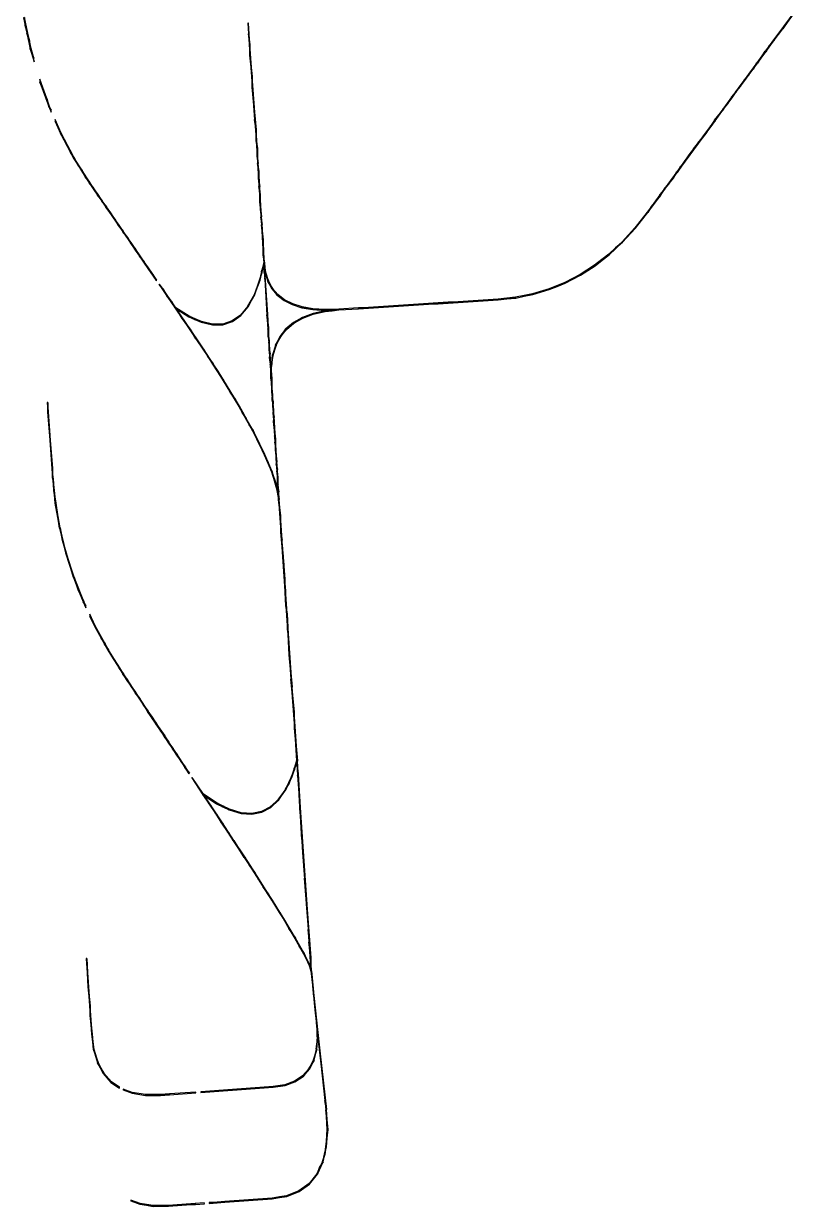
# Model space of a CAD drawing. Extents: x -9278 to 1674, y -8964 to 941.
# Drawn here: x -8897 to -6863, y -8747 to -5628 of the extents above; entities that cross this region are included whole.
import ezdxf

# ---------------------------------------------------------------- set-up
doc = ezdxf.new("R2010")
doc.units = 0

msp = doc.modelspace()

# ---------------------------------------------------------------- linework, layer by layer
at = {"layer": 'mg_to_dxf', "color": 40}
for points in [[(-8894.87, -5612.21), (-8896.83, -5612.62), (-8892.44, -5633.07)], [(-8892.44, -5633.07), (-8881.72, -5673.48), (-8894.87, -5612.21)], [(-6896.18, -5641.68), (-6896.18, -5641.68), (-6864.45, -5595.05), (-6908.91, -5655.65)], [(-6862.84, -5596.24), (-6862.84, -5596.24), (-6864.45, -5595.05), (-6896.18, -5641.68)], [(-8881.72, -5673.48), (-8892.44, -5633.07), (-8888.05, -5653.53)], [(-8300.3, -5682.97), (-8304.34, -5626.59), (-8306.33, -5626.72), (-8304.31, -5654.91)], [(-6896.18, -5641.68), (-6896.18, -5641.68), (-6908.91, -5655.65), (-6907.29, -5656.83)], [(-8881.72, -5673.48), (-8888.05, -5653.53), (-8879.27, -5694.44)], [(-8877.34, -5693.9), (-8881.72, -5673.48), (-8879.27, -5694.44)], [(-8300.28, -5711.3), (-8300.28, -5711.3), (-8300.3, -5682.97), (-8304.31, -5654.91)], [(-6940.64, -5702.28), (-6940.64, -5702.28), (-6918.41, -5671.98), (-6931.13, -5685.95)], [(-6931.13, -5685.95), (-6931.13, -5685.95), (-6918.41, -5671.98), (-6920.02, -5670.8)], [(-6920.02, -5670.8), (-6907.29, -5656.83), (-6908.91, -5655.65)], [(-6918.41, -5671.98), (-6907.29, -5656.83), (-6920.02, -5670.8)], [(-8879.27, -5694.44), (-8870.26, -5718.99), (-8877.34, -5693.9)], [(-8879.27, -5694.44), (-8869.58, -5728.8), (-8870.26, -5718.99)], [(-8294.25, -5767.54), (-8294.25, -5767.54), (-8300.3, -5682.97), (-8300.28, -5711.3)], [(-6962.86, -5732.58), (-6962.86, -5732.58), (-6942.25, -5701.1), (-6964.47, -5731.39)], [(-6940.64, -5702.28), (-6940.64, -5702.28), (-6942.25, -5701.1), (-6962.86, -5732.58)], [(-6940.64, -5702.28), (-6940.64, -5702.28), (-6931.13, -5685.95), (-6942.25, -5701.1)], [(-8296.25, -5767.68), (-8296.25, -5767.68), (-8294.25, -5767.54), (-8300.28, -5711.3)], [(-6973.98, -5747.73), (-6973.98, -5747.73), (-6964.47, -5731.39), (-6986.7, -5761.69)], [(-6964.47, -5731.39), (-6964.47, -5731.39), (-6973.98, -5747.73), (-6962.86, -5732.58)], [(-8294.23, -5795.87), (-8294.23, -5795.87), (-8294.25, -5767.54), (-8296.25, -5767.68)], [(-8284.17, -5908.5), (-8284.17, -5908.5), (-8294.25, -5767.54), (-8294.23, -5795.87)], [(-6986.7, -5761.69), (-6986.7, -5761.69), (-6997.81, -5776.84), (-6985.09, -5762.87)], [(-6985.09, -5762.87), (-6985.09, -5762.87), (-6997.81, -5776.84), (-6996.2, -5778.02)], [(-6973.98, -5747.73), (-6973.98, -5747.73), (-6986.7, -5761.69), (-6985.09, -5762.87)], [(-8853.81, -5782.17), (-8835.26, -5828.29), (-8854.33, -5774.75)], [(-8830.74, -5846.91), (-8835.26, -5828.29), (-8853.81, -5782.17)], [(-8288.18, -5880.44), (-8288.18, -5880.44), (-8284.17, -5908.5), (-8294.23, -5795.87)], [(-7020.04, -5807.14), (-7020.04, -5807.14), (-7007.32, -5793.17), (-7008.93, -5791.99)], [(-7020.04, -5807.14), (-7020.04, -5807.14), (-7018.43, -5808.32), (-7007.32, -5793.17)], [(-7008.93, -5791.99), (-6996.2, -5778.02), (-6997.81, -5776.84)], [(-7007.32, -5793.17), (-6996.2, -5778.02), (-7008.93, -5791.99)], [(-8828.9, -5846.13), (-8835.26, -5828.29), (-8830.74, -5846.91)], [(-7029.54, -5823.47), (-7029.54, -5823.47), (-7031.15, -5822.29), (-7042.27, -5837.43)], [(-7029.54, -5823.47), (-7029.54, -5823.47), (-7042.27, -5837.43), (-7040.66, -5838.62)], [(-7031.15, -5822.29), (-7031.15, -5822.29), (-7018.43, -5808.32), (-7020.04, -5807.14)], [(-7018.43, -5808.32), (-7018.43, -5808.32), (-7031.15, -5822.29), (-7029.54, -5823.47)], [(-8828.9, -5846.13), (-8830.74, -5846.91), (-8824.57, -5856)], [(-8824.16, -5861.93), (-8824.57, -5856), (-8830.74, -5846.91)], [(-7051.77, -5853.77), (-7051.77, -5853.77), (-7053.38, -5852.58), (-7075.61, -5882.88)], [(-7051.77, -5853.77), (-7051.77, -5853.77), (-7075.61, -5882.88), (-7074, -5884.06)], [(-7040.66, -5838.62), (-7040.66, -5838.62), (-7042.27, -5837.43), (-7053.38, -5852.58)], [(-7040.66, -5838.62), (-7040.66, -5838.62), (-7053.38, -5852.58), (-7051.77, -5853.77)], [(-8797.99, -5916.67), (-8813.83, -5880.51), (-8813.42, -5886.44)], [(-8797.99, -5916.67), (-8813.42, -5886.44), (-8799.77, -5917.57)], [(-8288.18, -5880.44), (-8288.18, -5880.44), (-8286.16, -5908.63), (-8284.17, -5908.5)], [(-7075.61, -5882.88), (-7075.61, -5882.88), (-7086.72, -5898.03), (-7074, -5884.06)], [(-7074, -5884.06), (-7074, -5884.06), (-7086.72, -5898.03), (-7085.11, -5899.21)], [(-8797.99, -5916.67), (-8799.77, -5917.57), (-8771.46, -5966.79)], [(-8771.46, -5966.79), (-8799.77, -5917.57), (-8773.2, -5967.78)], [(-8284.15, -5936.82), (-8284.17, -5908.5), (-8286.16, -5908.63)], [(-8282.15, -5936.69), (-8284.17, -5908.5), (-8284.15, -5936.82)], [(-7174.02, -6020.4), (-7174.02, -6020.4), (-7096.22, -5914.36), (-7142.29, -5973.77)], [(-7142.29, -5973.77), (-7142.29, -5973.77), (-7096.22, -5914.36), (-7131.18, -5958.62)], [(-7131.18, -5958.62), (-7131.18, -5958.62), (-7096.22, -5914.36), (-7120.06, -5943.47)], [(-7120.06, -5943.47), (-7120.06, -5943.47), (-7096.22, -5914.36), (-7097.83, -5913.18)], [(-7097.83, -5913.18), (-7085.11, -5899.21), (-7086.72, -5898.03)], [(-7096.22, -5914.36), (-7085.11, -5899.21), (-7097.83, -5913.18)], [(-8280.9, -5956.8), (-8280.9, -5956.8), (-8282.15, -5936.69), (-8284.15, -5936.82)], [(-8280.9, -5956.8), (-8280.9, -5956.8), (-8284.15, -5936.82), (-8281.64, -5977.1)], [(-8771.46, -5966.79), (-8773.2, -5967.78), (-8762.62, -5983.49)], [(-8773.2, -5967.78), (-8764.34, -5984.51), (-8762.62, -5983.49)], [(-8764.34, -5984.51), (-8754.36, -6000.31), (-8762.62, -5983.49)], [(-8742.7, -6015.04), (-8742.7, -6015.04), (-8762.62, -5983.49), (-8754.36, -6000.31)], [(-8281.64, -5977.1), (-8281.64, -5977.1), (-8278.39, -5997.03), (-8280.9, -5956.8)], [(-8278.39, -5997.03), (-8278.39, -5997.03), (-8281.64, -5977.1), (-8280.38, -5997.24)], [(-7174.02, -6020.4), (-7174.02, -6020.4), (-7142.29, -5973.77), (-7153.4, -5988.92)], [(-8742.7, -6015.04), (-8742.7, -6015.04), (-8754.36, -6000.31), (-8744.38, -6016.12)], [(-8742.7, -6015.04), (-8742.7, -6015.04), (-8744.38, -6016.12), (-8734.41, -6031.92)], [(-8742.7, -6015.04), (-8742.7, -6015.04), (-8734.41, -6031.92), (-8722.78, -6046.59)], [(-8278.39, -5997.03), (-8278.39, -5997.03), (-8280.38, -5997.24), (-8277.14, -6017.14)], [(-8277.14, -6017.14), (-8277.14, -6017.14), (-8280.38, -5997.24), (-8277.87, -6037.52)], [(-8277.87, -6037.52), (-8277.87, -6037.52), (-8274.63, -6057.36), (-8277.14, -6017.14)], [(-7164.52, -6004.07), (-7164.52, -6004.07), (-7175.63, -6019.22), (-7174.02, -6020.4)], [(-7164.52, -6004.07), (-7164.52, -6004.07), (-7174.02, -6020.4), (-7153.4, -5988.92)], [(-8722.78, -6046.59), (-8722.78, -6046.59), (-8734.41, -6031.92), (-8724.43, -6047.73)], [(-8724.43, -6047.73), (-8724.43, -6047.73), (-8711.71, -6062.71), (-8722.78, -6046.59)], [(-8713.36, -6063.84), (-8713.36, -6063.84), (-8711.71, -6062.71), (-8724.43, -6047.73)], [(-8274.63, -6057.36), (-8274.63, -6057.36), (-8277.87, -6037.52), (-8276.61, -6057.66)], [(-7175.63, -6019.22), (-7175.63, -6019.22), (-7208.97, -6064.66), (-7185.13, -6035.55)], [(-7185.13, -6035.55), (-7185.13, -6035.55), (-7208.97, -6064.66), (-7196.24, -6050.7)], [(-7185.13, -6035.55), (-7174.02, -6020.4), (-7175.63, -6019.22)], [(-8713.36, -6063.84), (-8713.36, -6063.84), (-8700.65, -6078.82), (-8711.71, -6062.71)], [(-8702.29, -6079.96), (-8702.29, -6079.96), (-8700.65, -6078.82), (-8713.36, -6063.84)], [(-8702.29, -6079.96), (-8702.29, -6079.96), (-8689.58, -6094.93), (-8700.65, -6078.82)], [(-8691.22, -6096.08), (-8691.22, -6096.08), (-8689.58, -6094.93), (-8702.29, -6079.96)], [(-8274.63, -6057.36), (-8274.63, -6057.36), (-8276.61, -6057.66), (-8273.38, -6077.48)], [(-8273.38, -6077.48), (-8273.38, -6077.48), (-8276.61, -6057.66), (-8275.36, -6077.8)], [(-8273.38, -6077.48), (-8273.38, -6077.48), (-8275.36, -6077.8), (-8274.1, -6097.94)], [(-8274.1, -6097.94), (-8274.1, -6097.94), (-8269.62, -6137.81), (-8273.38, -6077.48)], [(-7218.47, -6081), (-7218.47, -6081), (-7242.31, -6110.11), (-7251.81, -6126.44)], [(-7231.2, -6094.96), (-7231.2, -6094.96), (-7242.31, -6110.11), (-7218.47, -6081)], [(-7218.47, -6081), (-7218.47, -6081), (-7220.08, -6079.81), (-7231.2, -6094.96)], [(-7207.36, -6065.85), (-7207.36, -6065.85), (-7208.97, -6064.66), (-7220.08, -6079.81)], [(-7207.36, -6065.85), (-7207.36, -6065.85), (-7220.08, -6079.81), (-7218.47, -6081)], [(-7207.36, -6065.85), (-7207.36, -6065.85), (-7196.24, -6050.7), (-7208.97, -6064.66)], [(-8689.58, -6094.93), (-8689.58, -6094.93), (-8691.22, -6096.08), (-8678.51, -6111.05)], [(-8680.15, -6112.2), (-8680.15, -6112.2), (-8678.51, -6111.05), (-8691.22, -6096.08)], [(-8680.15, -6112.2), (-8680.15, -6112.2), (-8667.45, -6127.16), (-8678.51, -6111.05)], [(-8680.15, -6112.2), (-8680.15, -6112.2), (-8656.38, -6143.27), (-8667.45, -6127.16)], [(-8656.38, -6143.27), (-8656.38, -6143.27), (-8680.15, -6112.2), (-8646.94, -6160.55)], [(-8272.85, -6118.08), (-8272.85, -6118.08), (-8269.62, -6137.81), (-8274.1, -6097.94)], [(-7251.81, -6126.44), (-7251.81, -6126.44), (-7242.31, -6110.11), (-7253.42, -6125.26)], [(-8646.94, -6160.55), (-8646.94, -6160.55), (-8645.31, -6159.38), (-8656.38, -6143.27)], [(-8269.62, -6137.81), (-8269.62, -6137.81), (-8272.85, -6118.08), (-8271.59, -6138.22)], [(-8269.62, -6137.81), (-8269.62, -6137.81), (-8271.59, -6138.22), (-8268.37, -6157.93)], [(-8268.37, -6157.93), (-8268.37, -6157.93), (-8271.59, -6138.22), (-8270.34, -6158.36)], [(-7267.98, -6146.95), (-7251.81, -6126.44), (-7253.42, -6125.26), (-7269.54, -6145.69)], [(-8646.94, -6160.55), (-8646.94, -6160.55), (-8634.25, -6175.5), (-8645.31, -6159.38)], [(-8635.87, -6176.66), (-8635.87, -6176.66), (-8634.25, -6175.5), (-8646.94, -6160.55)], [(-8268.37, -6157.93), (-8268.37, -6157.93), (-8270.34, -6158.36), (-8265.86, -6198.15)], [(-8265.86, -6198.15), (-8265.86, -6198.15), (-8270.34, -6158.36), (-8265.31, -6238.92)], [(-7319.46, -6203.01), (-7284.16, -6167.46), (-7285.66, -6166.13)], [(-7319.46, -6203.01), (-7318.09, -6204.47), (-7284.16, -6167.46)], [(-7285.66, -6166.13), (-7267.98, -6146.95), (-7269.54, -6145.69)], [(-7284.16, -6167.46), (-7267.98, -6146.95), (-7285.66, -6166.13)], [(-8635.87, -6176.66), (-8635.87, -6176.66), (-8623.18, -6191.61), (-8634.25, -6175.5)], [(-8623.18, -6191.61), (-8623.18, -6191.61), (-8635.87, -6176.66), (-8613.73, -6208.9)], [(-8613.73, -6208.9), (-8613.73, -6208.9), (-8612.12, -6207.72), (-8623.18, -6191.61)], [(-8265.86, -6198.15), (-8265.86, -6198.15), (-8265.31, -6238.92), (-8264.61, -6218.26)], [(-7319.46, -6203.01), (-7337.15, -6219.46), (-7318.09, -6204.47)], [(-7318.09, -6204.47), (-7337.15, -6219.46), (-7335.84, -6220.98)], [(-8612.12, -6207.72), (-8612.12, -6207.72), (-8613.73, -6208.9), (-8601.05, -6223.84)], [(-8601.05, -6223.84), (-8601.05, -6223.84), (-8613.73, -6208.9), (-8602.67, -6225.01)], [(-8601.05, -6223.84), (-8601.05, -6223.84), (-8602.67, -6225.01), (-8589.98, -6239.95)], [(-8589.98, -6239.95), (-8589.98, -6239.95), (-8602.67, -6225.01), (-8591.6, -6241.13)], [(-8265.31, -6238.92), (-8265.31, -6238.92), (-8262.1, -6258.49), (-8264.61, -6218.26)], [(-7372.14, -6251.99), (-7353.59, -6237.48), (-7354.84, -6235.91), (-7373.32, -6250.36)], [(-7354.84, -6235.91), (-7353.59, -6237.48), (-7335.84, -6220.98), (-7337.15, -6219.46)], [(-8589.98, -6239.95), (-8589.98, -6239.95), (-8591.6, -6241.13), (-8578.92, -6256.06)], [(-8578.92, -6256.06), (-8578.92, -6256.06), (-8591.6, -6241.13), (-8580.53, -6257.25)], [(-8578.92, -6256.06), (-8578.92, -6256.06), (-8580.53, -6257.25), (-8567.85, -6272.17)], [(-8567.85, -6272.17), (-8567.85, -6272.17), (-8580.53, -6257.25), (-8569.46, -6273.37)], [(-8263.7, -6264.82), (-8264.06, -6259.06), (-8269.81, -6281.89)], [(-8263.7, -6264.82), (-8269.81, -6281.89), (-8268.75, -6284.79)], [(-8265.31, -6238.92), (-8265.31, -6238.92), (-8264.06, -6259.06), (-8262.1, -6258.49)], [(-8262.1, -6258.49), (-8264.06, -6259.06), (-8263.7, -6264.82)], [(-8263.7, -6264.82), (-8262.53, -6283.55), (-8262.1, -6258.49)], [(-8262.1, -6258.49), (-8262.53, -6283.55), (-8259.97, -6292.65)], [(-8260.46, -6284.75), (-8258.63, -6283.93), (-8262.1, -6258.49)], [(-7430.32, -6289.74), (-7410.02, -6279), (-7391.79, -6264.82)], [(-7410.02, -6279), (-7390.68, -6266.49), (-7391.79, -6264.82)], [(-7391.79, -6264.82), (-7372.14, -6251.99), (-7373.32, -6250.36)], [(-7390.68, -6266.49), (-7372.14, -6251.99), (-7391.79, -6264.82)], [(-8567.85, -6272.17), (-8567.85, -6272.17), (-8569.46, -6273.37), (-8556.78, -6288.29)], [(-8556.78, -6288.29), (-8556.78, -6288.29), (-8569.46, -6273.37), (-8547.32, -6305.6)], [(-8556.78, -6288.29), (-8556.78, -6288.29), (-8547.32, -6305.6), (-8545.72, -6304.4)], [(-8268.75, -6284.79), (-8269.81, -6281.89), (-8275.56, -6304.73)], [(-8273.79, -6304.75), (-8268.75, -6284.79), (-8275.56, -6304.73)], [(-8262.53, -6283.55), (-8261.36, -6302.28), (-8259.97, -6292.65)], [(-8255.52, -6395.92), (-8253.57, -6395.15), (-8259.97, -6292.65), (-8261.36, -6302.28)], [(-8251.59, -6306.44), (-8258.63, -6283.93), (-8260.56, -6284.79)], [(-8253.44, -6307.57), (-8251.59, -6306.44), (-8260.56, -6284.79)], [(-7470.42, -6310.67), (-7429.36, -6291.5), (-7450.37, -6300.2)], [(-7469.61, -6312.51), (-7429.36, -6291.5), (-7470.42, -6310.67)], [(-7430.32, -6289.74), (-7450.37, -6300.2), (-7429.36, -6291.5)], [(-7430.32, -6289.74), (-7429.36, -6291.5), (-7410.02, -6279)], [(-8527.62, -6330.74), (-8527.62, -6330.74), (-8538.35, -6315.12), (-8539.95, -6316.32)], [(-8527.62, -6330.74), (-8527.62, -6330.74), (-8539.95, -6316.32), (-8518.52, -6347.53)], [(-8289.66, -6342.8), (-8288.11, -6343.41), (-8275.56, -6304.73)], [(-8275.56, -6304.73), (-8288.11, -6343.41), (-8273.79, -6304.75)], [(-8240.97, -6326.03), (-8251.59, -6306.44), (-8253.44, -6307.57)], [(-8240.97, -6326.03), (-8253.44, -6307.57), (-8242.7, -6327.38)], [(-8240.97, -6326.03), (-8242.7, -6327.38), (-8228.35, -6344.23)], [(-8240.97, -6326.03), (-8228.35, -6344.23), (-8226.77, -6342.69)], [(-7554.85, -6342.52), (-7511.44, -6329.52), (-7512.09, -6327.62), (-7555.34, -6340.58)], [(-7490.52, -6321.01), (-7490.52, -6321.01), (-7470.42, -6310.67), (-7512.09, -6327.62)], [(-7490.52, -6321.01), (-7490.52, -6321.01), (-7512.09, -6327.62), (-7511.44, -6329.52)], [(-7490.52, -6321.01), (-7490.52, -6321.01), (-7469.61, -6312.51), (-7470.42, -6310.67)], [(-8527.62, -6330.74), (-8527.62, -6330.74), (-8518.52, -6347.53), (-8516.9, -6346.36)], [(-8516.9, -6346.36), (-8516.9, -6346.36), (-8518.52, -6347.53), (-8506.17, -6361.98)], [(-8518.52, -6347.53), (-8518.52, -6347.53), (-8497.09, -6378.73), (-8506.17, -6361.98)], [(-8289.66, -6342.8), (-8306.33, -6373.37), (-8288.11, -6343.41)], [(-8288.11, -6343.41), (-8306.33, -6373.37), (-8305.05, -6374.46)], [(-8210.39, -6358.12), (-8226.77, -6342.69), (-8228.35, -6344.23)], [(-8209, -6356.42), (-8226.77, -6342.69), (-8210.39, -6358.12)], [(-8188.81, -6369.05), (-8187.64, -6367.22), (-8209, -6356.42), (-8210.39, -6358.12)], [(-7751.4, -6363.18), (-7751.4, -6363.18), (-7751.53, -6361.19), (-7777.77, -6362.85)], [(-7751.53, -6361.19), (-7751.53, -6361.19), (-7725.16, -6361.52), (-7725.28, -6359.52)], [(-7751.4, -6363.18), (-7751.4, -6363.18), (-7725.16, -6361.52), (-7751.53, -6361.19)], [(-7725.28, -6359.52), (-7725.28, -6359.52), (-7725.16, -6361.52), (-7672.8, -6356.2)], [(-7672.8, -6356.2), (-7672.8, -6356.2), (-7725.16, -6361.52), (-7672.67, -6358.19)], [(-7672.8, -6356.2), (-7672.76, -6356.82), (-7646.55, -6354.53)], [(-7646.55, -6354.53), (-7672.76, -6356.82), (-7646.43, -6356.53)], [(-7646.43, -6356.53), (-7672.76, -6356.82), (-7672.67, -6358.19)], [(-7646.43, -6356.53), (-7623.14, -6354.03), (-7623.36, -6352.04), (-7646.55, -6354.53)], [(-7623.36, -6352.04), (-7623.14, -6354.03), (-7600.16, -6349.55)], [(-7623.14, -6354.03), (-7599.85, -6351.52), (-7600.16, -6349.55)], [(-7599.85, -6351.52), (-7577.35, -6347.02), (-7577.75, -6345.06), (-7600.16, -6349.55)], [(-7577.75, -6345.06), (-7577.35, -6347.02), (-7555.34, -6340.58)], [(-7577.35, -6347.02), (-7554.85, -6342.52), (-7555.34, -6340.58)], [(-8506.17, -6361.98), (-8506.17, -6361.98), (-8497.09, -6378.73), (-8495.44, -6377.6)], [(-8478.94, -6405.59), (-8478.94, -6405.59), (-8495.44, -6377.6), (-8497.09, -6378.73)], [(-8492.89, -6381.37), (-8461.79, -6400.94), (-8460.68, -6399.47), (-8495.44, -6377.6)], [(-8478.94, -6405.59), (-8478.94, -6405.59), (-8457.82, -6433.26), (-8495.44, -6377.6)], [(-8325.6, -6396.46), (-8305.05, -6374.46), (-8306.33, -6373.37)], [(-8305.05, -6374.46), (-8325.6, -6396.46), (-8324.61, -6397.89)], [(-8163.61, -6377.01), (-8162.71, -6375.09), (-8187.64, -6367.22), (-8188.81, -6369.05)], [(-8134.8, -6382.02), (-8162.71, -6375.09), (-8163.61, -6377.01)], [(-8134.2, -6380.04), (-8162.71, -6375.09), (-8134.8, -6382.02)], [(-8162.01, -6402.68), (-8160.88, -6404.43), (-8134.15, -6392.32)], [(-8160.88, -6404.43), (-8133.32, -6394.18), (-8134.15, -6392.32)], [(-8102.37, -6384.06), (-8134.2, -6380.04), (-8134.8, -6382.02)], [(-8102.12, -6382.06), (-8134.2, -6380.04), (-8102.37, -6384.06)], [(-8134.15, -6392.32), (-8133.32, -6394.18), (-8102.3, -6385.14)], [(-8133.32, -6394.18), (-8101.8, -6387.09), (-8102.3, -6385.14)], [(-8102.37, -6384.06), (-8089.73, -6383.74), (-8102.12, -6382.06)], [(-8089.73, -6383.74), (-8102.3, -6385.14), (-8101.8, -6387.09)], [(-8102.12, -6382.06), (-8089.73, -6383.74), (-8084.29, -6381.6)], [(-8084.07, -6385.12), (-8089.73, -6383.74), (-8101.8, -6387.09)], [(-8089.73, -6383.74), (-8066.33, -6383.14), (-8084.29, -6381.6)], [(-8066.33, -6383.14), (-8089.73, -6383.74), (-8084.07, -6385.12)], [(-8084.29, -6381.6), (-8066.33, -6383.14), (-8066.46, -6381.15)], [(-8066.46, -6381.15), (-8066.33, -6383.14), (-8013.84, -6379.81), (-8013.97, -6377.82)], [(-8013.97, -6377.82), (-8013.84, -6379.81), (-7987.72, -6376.16)], [(-8013.84, -6379.81), (-7987.6, -6378.15), (-7987.72, -6376.16)], [(-7987.72, -6376.16), (-7987.6, -6378.15), (-7961.48, -6374.49)], [(-7987.6, -6378.15), (-7961.35, -6376.49), (-7961.48, -6374.49)], [(-7961.48, -6374.49), (-7961.35, -6376.49), (-7935.11, -6374.82), (-7935.24, -6372.83)], [(-7908.87, -6373.16), (-7908.87, -6373.16), (-7856.5, -6367.84), (-7935.24, -6372.83)], [(-7908.87, -6373.16), (-7908.87, -6373.16), (-7935.24, -6372.83), (-7935.11, -6374.82)], [(-7830.13, -6368.17), (-7830.13, -6368.17), (-7856.5, -6367.84), (-7908.87, -6373.16)], [(-7830.13, -6368.17), (-7830.13, -6368.17), (-7804.02, -6364.51), (-7856.5, -6367.84)], [(-7830.13, -6368.17), (-7830.13, -6368.17), (-7803.89, -6366.51), (-7804.02, -6364.51)], [(-7804.02, -6364.51), (-7803.89, -6366.51), (-7777.77, -6362.85)], [(-7777.65, -6364.84), (-7777.65, -6364.84), (-7777.77, -6362.85), (-7803.89, -6366.51)], [(-7751.4, -6363.18), (-7751.4, -6363.18), (-7777.77, -6362.85), (-7777.65, -6364.84)], [(-8478.94, -6405.59), (-8478.94, -6405.59), (-8460.78, -6432.44), (-8457.82, -6433.26)], [(-8461.79, -6400.94), (-8445.45, -6408.25), (-8460.68, -6399.47)], [(-8460.68, -6399.47), (-8445.45, -6408.25), (-8444.58, -6406.66)], [(-8429.1, -6415.55), (-8444.58, -6406.66), (-8445.45, -6408.25)], [(-8428.49, -6413.85), (-8444.58, -6406.66), (-8429.1, -6415.55)], [(-8428.49, -6413.85), (-8429.1, -6415.55), (-8398.89, -6420.74)], [(-8398.89, -6420.74), (-8429.1, -6415.55), (-8399.05, -6422.55)], [(-8399.05, -6422.55), (-8371.88, -6420.14), (-8398.89, -6420.74)], [(-8399.05, -6422.55), (-8371.61, -6421.94), (-8371.88, -6420.14)], [(-8371.88, -6420.14), (-8346.8, -6413.72), (-8347.45, -6412.04)], [(-8371.61, -6421.94), (-8346.8, -6413.72), (-8371.88, -6420.14)], [(-8325.6, -6396.46), (-8347.45, -6412.04), (-8324.61, -6397.89)], [(-8324.61, -6397.89), (-8347.45, -6412.04), (-8346.8, -6413.72)], [(-8251.44, -6429.31), (-8253.57, -6395.15), (-8255.52, -6395.92)], [(-8253.19, -6433.38), (-8251.44, -6429.31), (-8255.52, -6395.92)], [(-8204.13, -6434.35), (-8185.86, -6416.24), (-8205.71, -6432.97)], [(-8184.48, -6417.81), (-8185.86, -6416.24), (-8204.13, -6434.35)], [(-8184.48, -6417.81), (-8162.01, -6402.68), (-8185.86, -6416.24)], [(-8184.48, -6417.81), (-8160.88, -6404.43), (-8162.01, -6402.68)], [(-8442.62, -6459.3), (-8457.82, -6433.26), (-8460.78, -6432.44)], [(-8440.28, -6459.2), (-8457.82, -6433.26), (-8442.62, -6459.3)], [(-8252.02, -6452.1), (-8252.02, -6452.1), (-8251.44, -6429.31), (-8253.19, -6433.38)], [(-8252.02, -6452.1), (-8252.02, -6452.1), (-8249.31, -6463.48), (-8251.44, -6429.31)], [(-8252.02, -6452.1), (-8252.02, -6452.1), (-8250.85, -6470.83), (-8249.31, -6463.48)], [(-8221.57, -6452.9), (-8233.43, -6476.01), (-8219.82, -6454.03)], [(-8219.82, -6454.03), (-8233.43, -6476.01), (-8231.55, -6476.87)], [(-8205.71, -6432.97), (-8221.57, -6452.9), (-8219.82, -6454.03)], [(-8205.71, -6432.97), (-8219.82, -6454.03), (-8204.13, -6434.35)], [(-8424.47, -6486.16), (-8422.75, -6485.14), (-8440.28, -6459.2), (-8442.62, -6459.3)], [(-8411.69, -6506.03), (-8411.69, -6506.03), (-8422.75, -6485.14), (-8424.47, -6486.16)], [(-8411.69, -6506.03), (-8411.69, -6506.03), (-8397.17, -6524.93), (-8422.75, -6485.14)], [(-8249.68, -6489.56), (-8249.31, -6463.48), (-8250.85, -6470.83)], [(-8247.18, -6497.64), (-8249.31, -6463.48), (-8249.68, -6489.56)], [(-8233.43, -6476.01), (-8241.29, -6502.31), (-8231.55, -6476.87)], [(-8231.55, -6476.87), (-8241.29, -6502.31), (-8239.33, -6502.84)], [(-8411.69, -6506.03), (-8411.69, -6506.03), (-8398.92, -6525.89), (-8397.17, -6524.93)], [(-8249.68, -6489.56), (-8248.51, -6508.29), (-8247.18, -6497.64)], [(-8247.18, -6497.64), (-8248.51, -6508.29), (-8245.05, -6531.81)], [(-8248.51, -6508.29), (-8247.34, -6527.02), (-8245.05, -6531.81)], [(-8245.05, -6531.81), (-8243.16, -6531.97), (-8241.29, -6502.31)], [(-8243.16, -6531.97), (-8239.33, -6502.84), (-8241.29, -6502.31)], [(-8384.38, -6544.83), (-8397.17, -6524.93), (-8398.92, -6525.89), (-8386.15, -6545.76)], [(-8373.38, -6565.62), (-8384.38, -6544.83), (-8386.15, -6545.76)], [(-8373.38, -6565.62), (-8371.59, -6564.72), (-8384.38, -6544.83)], [(-8245.01, -6564.47), (-8245.01, -6564.47), (-8245.05, -6531.81), (-8247.34, -6527.02)], [(-8243.02, -6564.24), (-8243.02, -6564.24), (-8245.05, -6531.81), (-8245.01, -6564.47)], [(-8245.05, -6531.81), (-8243.02, -6564.24), (-8243.16, -6531.97)], [(-8373.38, -6565.62), (-8351.6, -6601.56), (-8371.59, -6564.72)], [(-8349.79, -6600.71), (-8371.59, -6564.72), (-8351.6, -6601.56)], [(-8242.67, -6601.99), (-8242.67, -6601.99), (-8243.02, -6564.24), (-8245.01, -6564.47)], [(-8243.02, -6564.24), (-8243.02, -6564.24), (-8242.67, -6601.99), (-8240.54, -6604.06)], [(-8351.6, -6601.56), (-8351.6, -6601.56), (-8338.88, -6618.71), (-8349.79, -6600.71)], [(-8329.83, -6637.49), (-8329.83, -6637.49), (-8338.88, -6618.71), (-8351.6, -6601.56)], [(-8241.5, -6620.75), (-8240.54, -6604.06), (-8242.67, -6601.99)], [(-8240.54, -6604.06), (-8241.5, -6620.75), (-8239.29, -6623.97)], [(-8833.46, -6651.84), (-8833.46, -6651.84), (-8833.21, -6626.76), (-8835.21, -6626.9)], [(-8833.46, -6651.84), (-8833.46, -6651.84), (-8820.98, -6801.33), (-8833.21, -6626.76)], [(-8329.83, -6637.49), (-8329.83, -6637.49), (-8327.98, -6636.71), (-8338.88, -6618.71)], [(-8318.97, -6652.81), (-8327.98, -6636.71), (-8329.83, -6637.49), (-8320.82, -6653.56)], [(-8240.33, -6639.51), (-8240.33, -6639.51), (-8239.29, -6623.97), (-8241.5, -6620.75)], [(-8240.33, -6639.51), (-8240.33, -6639.51), (-8238.05, -6643.88), (-8239.29, -6623.97)], [(-8240.33, -6639.51), (-8240.33, -6639.51), (-8239.16, -6658.27), (-8238.05, -6643.88)], [(-8821.23, -6826.41), (-8821.23, -6826.41), (-8820.98, -6801.33), (-8833.46, -6651.84)], [(-8318.97, -6652.81), (-8318.97, -6652.81), (-8320.82, -6653.56), (-8309.95, -6668.91)], [(-8302.82, -6685.7), (-8302.82, -6685.7), (-8309.95, -6668.91), (-8320.82, -6653.56)], [(-8302.82, -6685.7), (-8302.82, -6685.7), (-8291.92, -6701.11), (-8309.95, -6668.91)], [(-8238.05, -6643.88), (-8239.16, -6658.27), (-8236.81, -6663.79)], [(-8239.16, -6658.27), (-8237.99, -6677.03), (-8236.81, -6663.79)], [(-8233.08, -6723.52), (-8233.08, -6723.52), (-8236.81, -6663.79), (-8237.99, -6677.03)], [(-8302.82, -6685.7), (-8302.82, -6685.7), (-8293.81, -6701.76), (-8291.92, -6701.11)], [(-8279.57, -6730.11), (-8291.92, -6701.11), (-8293.81, -6701.76)], [(-8277.67, -6729.51), (-8291.92, -6701.11), (-8279.57, -6730.11)], [(-8233.08, -6723.52), (-8233.08, -6723.52), (-8237.99, -6677.03), (-8235.65, -6714.55)], [(-8265.34, -6758.45), (-8277.67, -6729.51), (-8279.57, -6730.11)], [(-8265.34, -6758.45), (-8263.41, -6757.92), (-8277.67, -6729.51)], [(-8234.48, -6733.31), (-8234.48, -6733.31), (-8233.08, -6723.52), (-8235.65, -6714.55)], [(-8234.48, -6733.31), (-8234.48, -6733.31), (-8233.31, -6752.06), (-8233.08, -6723.52)], [(-8233.08, -6723.52), (-8233.08, -6723.52), (-8233.31, -6752.06), (-8229.36, -6783.25)], [(-8252.92, -6782.53), (-8263.41, -6757.92), (-8265.34, -6758.45)], [(-8244.4, -6807.54), (-8252.92, -6782.53), (-8265.34, -6758.45)], [(-8229.36, -6783.25), (-8229.36, -6783.25), (-8233.31, -6752.06), (-8230.97, -6789.58)], [(-8244.4, -6807.54), (-8242.44, -6807.13), (-8252.92, -6782.53)], [(-8229.36, -6783.25), (-8230.97, -6789.58), (-8228.12, -6803.16)], [(-8230.97, -6789.58), (-8229.79, -6808.34), (-8228.12, -6803.16)], [(-8821.23, -6826.41), (-8821.23, -6826.41), (-8819.23, -6826.27), (-8820.98, -6801.33)], [(-8817.74, -6859.49), (-8819.23, -6826.27), (-8821.23, -6826.41)], [(-8815.75, -6859.29), (-8819.23, -6826.27), (-8817.74, -6859.49)], [(-8244.4, -6807.54), (-8231, -6849.03), (-8242.44, -6807.13)], [(-8242.44, -6807.13), (-8231, -6849.03), (-8229.02, -6848.76)], [(-8226.87, -6823.07), (-8226.87, -6823.07), (-8228.12, -6803.16), (-8229.79, -6808.34)], [(-8226.87, -6823.07), (-8226.87, -6823.07), (-8229.79, -6808.34), (-8227.46, -6845.86)], [(-8226.87, -6823.07), (-8226.87, -6823.07), (-8227.46, -6845.86), (-8225.63, -6842.98)], [(-8815.75, -6859.29), (-8817.74, -6859.49), (-8812.27, -6892.3)], [(-8817.74, -6859.49), (-8814.25, -6892.57), (-8812.27, -6892.3)], [(-8226.29, -6864.62), (-8229.02, -6848.76), (-8231, -6849.03)], [(-8226.29, -6864.62), (-8231, -6849.03), (-8225.14, -6882.94)], [(-8225.63, -6842.98), (-8227.46, -6845.86), (-8224.39, -6862.89)], [(-8227.46, -6845.86), (-8226.29, -6864.62), (-8224.39, -6862.89)], [(-8224.39, -6862.89), (-8226.29, -6864.62), (-8223.15, -6882.8)], [(-8226.29, -6864.62), (-8225.14, -6882.94), (-8223.15, -6882.8)], [(-8225.14, -6882.94), (-8225.14, -6882.94), (-8220.16, -6925.87), (-8223.15, -6882.8)], [(-8219.16, -6969.06), (-8219.16, -6969.06), (-8220.16, -6925.87), (-8225.14, -6882.94)], [(-8812.27, -6892.3), (-8814.25, -6892.57), (-8802.64, -6958.29)], [(-8802.64, -6958.29), (-8800.68, -6957.89), (-8812.27, -6892.3)], [(-8219.16, -6969.06), (-8219.16, -6969.06), (-8215.67, -6990.46), (-8220.16, -6925.87)], [(-8802.64, -6958.29), (-8794.52, -6990.93), (-8800.68, -6957.89)], [(-8800.68, -6957.89), (-8794.52, -6990.93), (-8784.46, -7023.05)], [(-8205.7, -7162.85), (-8205.7, -7162.85), (-8211.18, -7055.06), (-8219.16, -6969.06)], [(-8214.17, -7012), (-8214.17, -7012), (-8215.67, -6990.46), (-8219.16, -6969.06)], [(-8219.16, -6969.06), (-8219.16, -6969.06), (-8212.68, -7033.53), (-8214.17, -7012)], [(-8211.18, -7055.06), (-8211.18, -7055.06), (-8212.68, -7033.53), (-8219.16, -6969.06)], [(-8794.52, -6990.93), (-8786.39, -7023.57), (-8784.46, -7023.05)], [(-8784.46, -7023.05), (-8786.39, -7023.57), (-8765.5, -7088.4)], [(-8765.5, -7088.4), (-8763.61, -7087.76), (-8784.46, -7023.05)], [(-8209.69, -7076.59), (-8209.69, -7076.59), (-8211.18, -7055.06), (-8205.7, -7162.85)], [(-8205.7, -7162.85), (-8205.7, -7162.85), (-8208.19, -7098.12), (-8209.69, -7076.59)], [(-8765.5, -7088.4), (-8752.74, -7120.6), (-8763.61, -7087.76)], [(-8763.61, -7087.76), (-8752.74, -7120.6), (-8738.12, -7152.04)], [(-8208.19, -7098.12), (-8208.19, -7098.12), (-8205.7, -7162.85), (-8206.7, -7119.65)], [(-8752.74, -7120.6), (-8739.97, -7152.8), (-8738.12, -7152.04)], [(-8206.7, -7119.65), (-8206.7, -7119.65), (-8205.7, -7162.85), (-8202.21, -7184.25)], [(-8738.12, -7152.04), (-8739.97, -7152.8), (-8732.99, -7162.93)], [(-8732.99, -7162.93), (-8739.97, -7152.8), (-8732.6, -7168.43)], [(-8201.22, -7227.45), (-8201.22, -7227.45), (-8202.21, -7184.25), (-8205.7, -7162.85)], [(-8708.01, -7215.87), (-8722.39, -7185.39), (-8722, -7190.89)], [(-8708.01, -7215.87), (-8722, -7190.89), (-8709.8, -7216.75)], [(-8196.73, -7292.04), (-8196.73, -7292.04), (-8202.21, -7184.25), (-8201.22, -7227.45)], [(-8202.21, -7184.25), (-8202.21, -7184.25), (-8196.73, -7292.04), (-8188.75, -7378.03)], [(-8708.01, -7215.87), (-8709.8, -7216.75), (-8692.4, -7248.51)], [(-8708.01, -7215.87), (-8692.4, -7248.51), (-8681.95, -7263.42)], [(-8681.95, -7263.42), (-8692.4, -7248.51), (-8683.7, -7264.39)], [(-8681.95, -7263.42), (-8683.7, -7264.39), (-8673.26, -7279.27)], [(-8683.7, -7264.39), (-8674.99, -7280.27), (-8673.26, -7279.27)], [(-8674.99, -7280.27), (-8665.13, -7296.04), (-8673.26, -7279.27)], [(-8673.26, -7279.27), (-8665.13, -7296.04), (-8663.42, -7295.01)], [(-8663.42, -7295.01), (-8665.13, -7296.04), (-8645.41, -7327.57), (-8643.72, -7326.49)], [(-8188.75, -7378.03), (-8188.75, -7378.03), (-8196.73, -7292.04), (-8192.24, -7356.64)], [(-8633.88, -7342.23), (-8643.72, -7326.49), (-8645.41, -7327.57)], [(-8635.55, -7343.34), (-8633.88, -7342.23), (-8645.41, -7327.57)], [(-8635.55, -7343.34), (-8635.55, -7343.34), (-8622.98, -7358.64), (-8633.88, -7342.23)], [(-8624.64, -7359.75), (-8624.64, -7359.75), (-8622.98, -7358.64), (-8635.55, -7343.34)], [(-8613.73, -7376.16), (-8613.73, -7376.16), (-8622.98, -7358.64), (-8624.64, -7359.75)], [(-8601.18, -7391.44), (-8601.18, -7391.44), (-8622.98, -7358.64), (-8613.73, -7376.16)], [(-8192.24, -7356.64), (-8192.24, -7356.64), (-8184.26, -7442.63), (-8188.75, -7378.03)], [(-8192.24, -7356.64), (-8192.24, -7356.64), (-8183.27, -7485.83), (-8184.26, -7442.63)], [(-8602.83, -7392.57), (-8602.83, -7392.57), (-8601.18, -7391.44), (-8613.73, -7376.16)], [(-8602.83, -7392.57), (-8602.83, -7392.57), (-8590.27, -7407.85), (-8601.18, -7391.44)], [(-8591.92, -7408.98), (-8591.92, -7408.98), (-8590.27, -7407.85), (-8602.83, -7392.57)], [(-8591.92, -7408.98), (-8591.92, -7408.98), (-8581.02, -7425.39), (-8590.27, -7407.85)], [(-8581.02, -7425.39), (-8581.02, -7425.39), (-8568.47, -7440.66), (-8590.27, -7407.85)], [(-8581.02, -7425.39), (-8581.02, -7425.39), (-8570.11, -7441.8), (-8568.47, -7440.66)], [(-8570.11, -7441.8), (-8570.11, -7441.8), (-8557.57, -7457.06), (-8568.47, -7440.66)], [(-8535.77, -7489.87), (-8535.77, -7489.87), (-8546.67, -7473.46), (-8570.11, -7441.8)], [(-8570.11, -7441.8), (-8570.11, -7441.8), (-8546.67, -7473.46), (-8557.57, -7457.06)], [(-8570.11, -7441.8), (-8570.11, -7441.8), (-8559.21, -7458.21), (-8513.96, -7522.67)], [(-8524.87, -7506.27), (-8524.87, -7506.27), (-8535.77, -7489.87), (-8570.11, -7441.8)], [(-8524.87, -7506.27), (-8524.87, -7506.27), (-8570.11, -7441.8), (-8513.96, -7522.67)], [(-8184.26, -7442.63), (-8184.26, -7442.63), (-8183.27, -7485.83), (-8175.29, -7571.82)], [(-8513.96, -7522.67), (-8513.96, -7522.67), (-8559.21, -7458.21), (-8548.3, -7474.62)], [(-8513.96, -7522.67), (-8513.96, -7522.67), (-8548.3, -7474.62), (-8537.4, -7491.03)], [(-8513.96, -7522.67), (-8513.96, -7522.67), (-8537.4, -7491.03), (-8526.49, -7507.44)], [(-8515.59, -7523.85), (-8515.59, -7523.85), (-8513.96, -7522.67), (-8526.49, -7507.44)], [(-8175.29, -7571.82), (-8175.29, -7571.82), (-8183.27, -7485.83), (-8177.29, -7571.96)], [(-8515.59, -7523.85), (-8515.59, -7523.85), (-8503.06, -7539.08), (-8513.96, -7522.67)], [(-8504.68, -7540.26), (-8504.68, -7540.26), (-8503.06, -7539.08), (-8515.59, -7523.85)], [(-8503.06, -7539.08), (-8503.06, -7539.08), (-8504.68, -7540.26), (-8492.16, -7555.48)], [(-8492.16, -7555.48), (-8492.16, -7555.48), (-8504.68, -7540.26), (-8493.78, -7556.67)], [(-8492.16, -7555.48), (-8492.16, -7555.48), (-8493.78, -7556.67), (-8482.87, -7573.08)], [(-8492.16, -7555.48), (-8492.16, -7555.48), (-8482.87, -7573.08), (-8470.36, -7588.29)], [(-8482.87, -7573.08), (-8482.87, -7573.08), (-8471.97, -7589.49), (-8470.36, -7588.29)], [(-8184.09, -7592.42), (-8184.09, -7592.42), (-8176.96, -7576.83), (-8177.29, -7571.96)], [(-8184.09, -7592.42), (-8184.09, -7592.42), (-8183.03, -7595.09), (-8176.96, -7576.83)], [(-8176.96, -7576.83), (-8176.96, -7576.83), (-8175.29, -7571.82), (-8177.29, -7571.96)], [(-8176.96, -7576.83), (-8176.96, -7576.83), (-8172.94, -7606.42), (-8175.29, -7571.82)], [(-8174.67, -7610.64), (-8174.67, -7610.64), (-8172.94, -7606.42), (-8176.96, -7576.83)], [(-8470.36, -7588.29), (-8470.36, -7588.29), (-8471.97, -7589.49), (-8459.46, -7604.69)], [(-8459.46, -7604.69), (-8459.46, -7604.69), (-8471.97, -7589.49), (-8461.06, -7605.9)], [(-8190.9, -7612.89), (-8190.9, -7612.89), (-8183.03, -7595.09), (-8184.09, -7592.42)], [(-8190.9, -7612.89), (-8190.9, -7612.89), (-8189.1, -7613.35), (-8183.03, -7595.09)], [(-8170.08, -7678.25), (-8170.08, -7678.25), (-8172.94, -7606.42), (-8174.67, -7610.64)], [(-8163.21, -7779.66), (-8163.21, -7779.66), (-8172.94, -7606.42), (-8167.79, -7712.05)], [(-8160.91, -7813.46), (-8160.91, -7813.46), (-8172.94, -7606.42), (-8163.21, -7779.66)], [(-8140.1, -8090.9), (-8140.1, -8090.9), (-8172.94, -7606.42), (-8160.91, -7813.46)], [(-8170.08, -7678.25), (-8170.08, -7678.25), (-8167.79, -7712.05), (-8172.94, -7606.42)], [(-8452.25, -7615.54), (-8453.85, -7616.74), (-8424.26, -7661.28), (-8422.59, -7660.17)], [(-8197.24, -7630.5), (-8190.9, -7612.89), (-8206.93, -7646.68)], [(-8206.93, -7646.68), (-8205.37, -7647.64), (-8197.24, -7630.5)], [(-8197.24, -7630.5), (-8189.1, -7613.35), (-8190.9, -7612.89)], [(-8424.26, -7661.28), (-8424.26, -7661.28), (-8420.02, -7664.06), (-8422.59, -7660.17)], [(-8407.84, -7686.12), (-8407.84, -7686.12), (-8420.02, -7664.06), (-8424.26, -7661.28)], [(-8420.02, -7664.06), (-8388.27, -7684.92), (-8387.14, -7683.46), (-8422.59, -7660.17)], [(-8404.23, -7687.96), (-8404.23, -7687.96), (-8420.02, -7664.06), (-8407.84, -7686.12)], [(-8206.93, -7646.68), (-8225.39, -7673.34), (-8205.37, -7647.64)], [(-8205.37, -7647.64), (-8225.39, -7673.34), (-8224.11, -7674.69)], [(-8391.42, -7710.97), (-8404.23, -7687.96), (-8407.84, -7686.12)], [(-8404.23, -7687.96), (-8391.42, -7710.97), (-8388.44, -7711.86)], [(-8388.27, -7684.92), (-8371.51, -7693.12), (-8387.14, -7683.46)], [(-8387.14, -7683.46), (-8371.51, -7693.12), (-8370.62, -7691.53)], [(-8371.51, -7693.12), (-8354.75, -7701.32), (-8370.62, -7691.53)], [(-8370.62, -7691.53), (-8354.75, -7701.32), (-8354.11, -7699.61)], [(-8354.75, -7701.32), (-8323.7, -7710.47), (-8354.11, -7699.61)], [(-8354.11, -7699.61), (-8323.7, -7710.47), (-8323.51, -7708.63)], [(-8268.98, -7707.07), (-8245.31, -7694.5), (-8246.28, -7692.87), (-8269.6, -7705.26)], [(-8225.39, -7673.34), (-8246.28, -7692.87), (-8224.11, -7674.69)], [(-8224.11, -7674.69), (-8246.28, -7692.87), (-8245.31, -7694.5)], [(-8391.42, -7710.97), (-8375.01, -7735.81), (-8388.44, -7711.86)], [(-8388.44, -7711.86), (-8375.01, -7735.81), (-8372.65, -7735.76)], [(-8323.7, -7710.47), (-8295.1, -7712.39), (-8323.51, -7708.63)], [(-8323.51, -7708.63), (-8295.1, -7712.39), (-8295.34, -7710.51)], [(-8295.34, -7710.51), (-8268.98, -7707.07), (-8269.6, -7705.26)], [(-8295.1, -7712.39), (-8268.98, -7707.07), (-8295.34, -7710.51)], [(-8375.01, -7735.81), (-8358.59, -7760.66), (-8372.65, -7735.76)], [(-8372.65, -7735.76), (-8358.59, -7760.66), (-8356.86, -7759.65)], [(-8344.32, -7782.55), (-8344.32, -7782.55), (-8356.86, -7759.65), (-8358.59, -7760.66)], [(-8344.32, -7782.55), (-8344.32, -7782.55), (-8342.58, -7781.57), (-8356.86, -7759.65)], [(-8315.79, -7826.34), (-8315.79, -7826.34), (-8342.58, -7781.57), (-8344.32, -7782.55)], [(-8314.01, -7825.41), (-8314.01, -7825.41), (-8342.58, -7781.57), (-8315.79, -7826.34)], [(-8301.52, -7848.23), (-8314.01, -7825.41), (-8315.79, -7826.34)], [(-8299.73, -7847.33), (-8314.01, -7825.41), (-8301.52, -7848.23)], [(-8160.91, -7813.46), (-8160.91, -7813.46), (-8156.33, -7881.07), (-8140.1, -8090.9)], [(-8301.52, -7848.23), (-8301.52, -7848.23), (-8287.6, -7866.3), (-8299.73, -7847.33)], [(-8277.29, -7886.11), (-8277.29, -7886.11), (-8287.6, -7866.3), (-8301.52, -7848.23)], [(-8277.29, -7886.11), (-8277.29, -7886.11), (-8275.47, -7885.27), (-8287.6, -7866.3)], [(-8265.17, -7905.05), (-8275.47, -7885.27), (-8277.29, -7886.11)], [(-8263.35, -7904.24), (-8275.47, -7885.27), (-8265.17, -7905.05)], [(-8140.1, -8090.9), (-8140.1, -8090.9), (-8156.33, -7881.07), (-8154.04, -7914.88)], [(-8265.17, -7905.05), (-8251.22, -7923.21), (-8263.35, -7904.24)], [(-8253.06, -7924), (-8251.22, -7923.21), (-8265.17, -7905.05)], [(-8140.1, -8090.9), (-8140.1, -8090.9), (-8154.04, -7914.88), (-8151.75, -7948.68)], [(-8253.06, -7924), (-8243.09, -7939.98), (-8251.22, -7923.21)], [(-8251.22, -7923.21), (-8243.09, -7939.98), (-8241.24, -7939.23)], [(-8241.24, -7939.23), (-8243.09, -7939.98), (-8233.12, -7955.97)], [(-8241.24, -7939.23), (-8233.12, -7955.97), (-8231.26, -7955.24)], [(-8140.1, -8090.9), (-8140.1, -8090.9), (-8151.75, -7948.68), (-8147.16, -8016.29)], [(-8223.16, -7971.96), (-8231.26, -7955.24), (-8233.12, -7955.97)], [(-8221.29, -7971.26), (-8231.26, -7955.24), (-8223.16, -7971.96)], [(-8213.19, -7987.95), (-8221.29, -7971.26), (-8223.16, -7971.96)], [(-8213.19, -7987.95), (-8211.31, -7987.28), (-8221.29, -7971.26)], [(-8197.56, -8014.02), (-8211.31, -7987.28), (-8213.19, -7987.95)], [(-8197.56, -8014.02), (-8180.01, -8039.54), (-8211.31, -7987.28)], [(-8181.93, -8040.1), (-8180.01, -8039.54), (-8197.56, -8014.02)], [(-8170.6, -8060.27), (-8180.01, -8039.54), (-8181.93, -8040.1)], [(-8170.6, -8060.27), (-8157.31, -8080), (-8180.01, -8039.54)], [(-8140.1, -8090.9), (-8140.1, -8090.9), (-8147.16, -8016.29), (-8144.87, -8050.1)], [(-8157.31, -8080), (-8170.6, -8060.27), (-8159.27, -8080.44)], [(-8140.1, -8090.9), (-8140.1, -8090.9), (-8144.87, -8050.1), (-8139.74, -8125.68)], [(-8727.2, -8168.12), (-8727.2, -8168.12), (-8730.45, -8093.16), (-8732.44, -8093.3)], [(-8730.45, -8093.16), (-8730.45, -8093.16), (-8727.2, -8168.12), (-8721.71, -8217.86)], [(-8159.27, -8080.44), (-8145.2, -8108.97), (-8157.31, -8080)], [(-8157.31, -8080), (-8145.2, -8108.97), (-8143.23, -8108.65)], [(-8137.75, -8125.5), (-8137.75, -8125.5), (-8140.1, -8090.9), (-8139.74, -8125.68)], [(-8140.29, -8117.7), (-8143.23, -8108.65), (-8145.2, -8108.97), (-8139.74, -8125.68)], [(-8132.41, -8194.12), (-8132.41, -8194.12), (-8137.75, -8125.5), (-8139.74, -8125.68)], [(-8128.74, -8228.33), (-8128.74, -8228.33), (-8137.75, -8125.5), (-8132.41, -8194.12)], [(-8098.5, -8491.58), (-8098.5, -8491.58), (-8137.75, -8125.5), (-8128.74, -8228.33)], [(-8723.71, -8218), (-8723.71, -8218), (-8721.71, -8217.86), (-8727.2, -8168.12)], [(-8723.71, -8218), (-8723.71, -8218), (-8721.96, -8242.94), (-8721.71, -8217.86)], [(-8721.71, -8217.86), (-8721.71, -8217.86), (-8721.96, -8242.94), (-8716.47, -8292.67)], [(-8123.14, -8280.53), (-8123.14, -8280.53), (-8098.5, -8491.58), (-8128.74, -8228.33)], [(-8716.47, -8292.67), (-8716.47, -8292.67), (-8721.96, -8242.94), (-8718.46, -8292.81)], [(-8123.14, -8280.53), (-8123.14, -8280.53), (-8125.07, -8262.55), (-8123.13, -8299.88)], [(-8712.95, -8333.25), (-8716.47, -8292.67), (-8718.46, -8292.81)], [(-8711.02, -8332.64), (-8716.47, -8292.67), (-8712.95, -8333.25)], [(-8123.14, -8280.53), (-8123.14, -8280.53), (-8103.08, -8467.64), (-8098.5, -8491.58)], [(-8123.14, -8280.53), (-8123.14, -8280.53), (-8123.13, -8299.88), (-8121.21, -8298.52)], [(-8125.81, -8332.56), (-8121.14, -8300.01), (-8123.13, -8299.88)], [(-8123.87, -8333.15), (-8121.14, -8300.01), (-8125.81, -8332.56)], [(-8121.21, -8298.52), (-8121.21, -8298.52), (-8123.13, -8299.88), (-8121.14, -8300.01)], [(-8711.02, -8332.64), (-8712.95, -8333.25), (-8700.69, -8366.88)], [(-8700.69, -8366.88), (-8712.95, -8333.25), (-8702.49, -8367.89)], [(-8133.12, -8360.56), (-8123.87, -8333.15), (-8125.81, -8332.56)], [(-8131.29, -8361.55), (-8123.87, -8333.15), (-8133.12, -8360.56)], [(-8702.49, -8367.89), (-8685.46, -8395.39), (-8700.69, -8366.88)], [(-8702.49, -8367.89), (-8687.09, -8396.72), (-8685.46, -8395.39)], [(-8160.23, -8404.17), (-8145.05, -8383.9), (-8161.6, -8402.58)], [(-8160.23, -8404.17), (-8143.41, -8385.23), (-8145.05, -8383.9)], [(-8145.05, -8383.9), (-8131.29, -8361.55), (-8133.12, -8360.56)], [(-8143.41, -8385.23), (-8131.29, -8361.55), (-8145.05, -8383.9)], [(-8687.09, -8396.72), (-8665.35, -8418.16), (-8685.46, -8395.39)], [(-8687.09, -8396.72), (-8666.74, -8419.76), (-8665.35, -8418.16)], [(-8666.74, -8419.76), (-8644, -8432.71), (-8665.35, -8418.16)], [(-8666.74, -8419.76), (-8643.81, -8435.38), (-8644, -8432.71)], [(-8208.58, -8425.94), (-8207.95, -8427.87), (-8182.78, -8416.59)], [(-8182.78, -8416.59), (-8207.95, -8427.87), (-8181.74, -8418.38)], [(-8181.74, -8418.38), (-8161.6, -8402.58), (-8182.78, -8416.59)], [(-8181.74, -8418.38), (-8160.23, -8404.17), (-8161.6, -8402.58)], [(-8634.65, -8437.35), (-8634.49, -8439.63), (-8610.45, -8446.51)], [(-8634.49, -8439.63), (-8611.19, -8448.44), (-8610.45, -8446.51)], [(-8610.45, -8446.51), (-8611.19, -8448.44), (-8576, -8454.08), (-8575.67, -8452.08)], [(-8512.76, -8450.26), (-8536, -8451.93), (-8535.86, -8453.92)], [(-8512.6, -8452.25), (-8512.76, -8450.26), (-8535.86, -8453.92)], [(-8443.01, -8445.26), (-8512.76, -8450.26), (-8512.6, -8452.25), (-8442.83, -8447.25)], [(-8430.04, -8444.33), (-8430.04, -8444.33), (-8405.99, -8444.61), (-8382.28, -8440.9)], [(-8405.99, -8444.61), (-8405.99, -8444.61), (-8430.04, -8444.33), (-8429.86, -8446.32)], [(-8405.99, -8444.61), (-8405.99, -8444.61), (-8382.11, -8442.89), (-8382.28, -8440.9)], [(-8382.28, -8440.9), (-8382.28, -8440.9), (-8382.11, -8442.89), (-8358.4, -8439.19)], [(-8382.11, -8442.89), (-8358.24, -8441.18), (-8358.4, -8439.19)], [(-8358.24, -8441.18), (-8358.24, -8441.18), (-8334.52, -8437.47), (-8358.4, -8439.19)], [(-8334.36, -8439.47), (-8334.36, -8439.47), (-8334.52, -8437.47), (-8358.24, -8441.18)], [(-8334.36, -8439.47), (-8334.36, -8439.47), (-8286.76, -8434.04), (-8334.52, -8437.47)], [(-8262.73, -8434.33), (-8262.73, -8434.33), (-8286.76, -8434.04), (-8334.36, -8439.47)], [(-8262.88, -8432.33), (-8262.88, -8432.33), (-8286.76, -8434.04), (-8262.73, -8434.33)], [(-8262.88, -8432.33), (-8262.73, -8434.33), (-8239, -8430.62)], [(-8262.73, -8434.33), (-8238.86, -8432.62), (-8239, -8430.62)], [(-8208.58, -8425.94), (-8239, -8430.62), (-8207.95, -8427.87)], [(-8207.95, -8427.87), (-8239, -8430.62), (-8238.86, -8432.62)], [(-8576, -8454.08), (-8555.93, -8454), (-8575.67, -8452.08)], [(-8575.67, -8452.08), (-8555.93, -8454), (-8555.84, -8452.01)], [(-8555.93, -8454), (-8535.86, -8453.92), (-8536, -8451.93), (-8555.84, -8452.01)], [(-8098.5, -8491.58), (-8098.5, -8491.58), (-8103.08, -8467.64), (-8100.49, -8491.8)], [(-8095.51, -8544.09), (-8098.5, -8491.58), (-8100.49, -8491.8)], [(-8095.51, -8544.09), (-8100.49, -8491.8), (-8097.52, -8543.82)], [(-8100.45, -8589.3), (-8095.51, -8544.09), (-8097.52, -8543.82)], [(-8098.5, -8590), (-8095.51, -8544.09), (-8100.45, -8589.3)], [(-8109.29, -8628.24), (-8102.98, -8609.65), (-8100.45, -8589.3)], [(-8100.45, -8589.3), (-8102.98, -8609.65), (-8098.5, -8590)], [(-8122.4, -8662.01), (-8107.46, -8629.31), (-8116.67, -8644.44)], [(-8116.67, -8644.44), (-8107.46, -8629.31), (-8109.29, -8628.24)], [(-8107.46, -8629.31), (-8102.98, -8609.65), (-8109.29, -8628.24)], [(-8144.7, -8686.49), (-8122.4, -8662.01), (-8124.04, -8660.63)], [(-8143.33, -8688.12), (-8122.4, -8662.01), (-8144.7, -8686.49)], [(-8122.4, -8662.01), (-8116.67, -8644.44), (-8124.04, -8660.63)], [(-8170.23, -8707.62), (-8144.7, -8686.49), (-8171.26, -8705.81)], [(-8170.23, -8707.62), (-8143.33, -8688.12), (-8144.7, -8686.49)], [(-8614.15, -8729.86), (-8613.99, -8732.14), (-8589.96, -8739.02)], [(-8366.37, -8733.74), (-8366.2, -8735.73), (-8242.11, -8724.82)], [(-8366.2, -8735.73), (-8304.09, -8731.28), (-8242.11, -8724.82)], [(-8304.09, -8731.28), (-8241.97, -8726.82), (-8242.11, -8724.82)], [(-8242.11, -8724.82), (-8222.54, -8723.67), (-8222.92, -8721.7)], [(-8241.97, -8726.82), (-8222.54, -8723.67), (-8242.11, -8724.82)], [(-8222.54, -8723.67), (-8203.73, -8718.59), (-8222.92, -8721.7)], [(-8203.11, -8720.52), (-8203.73, -8718.59), (-8222.54, -8723.67)], [(-8203.73, -8718.59), (-8170.23, -8707.62), (-8171.26, -8705.81)], [(-8203.73, -8718.59), (-8203.11, -8720.52), (-8170.23, -8707.62)], [(-8613.99, -8732.14), (-8590.7, -8740.95), (-8589.96, -8739.02)], [(-8590.7, -8740.95), (-8573.1, -8743.77), (-8589.96, -8739.02)], [(-8555.17, -8744.59), (-8589.96, -8739.02), (-8573.1, -8743.77)], [(-8555.17, -8744.59), (-8573.1, -8743.77), (-8555.5, -8746.59)], [(-8555.17, -8744.59), (-8555.5, -8746.59), (-8535.43, -8746.51)], [(-8535.43, -8746.51), (-8515.51, -8744.44), (-8555.17, -8744.59)], [(-8535.43, -8746.51), (-8515.36, -8746.43), (-8515.51, -8744.44)], [(-8491.67, -8744.73), (-8491.67, -8744.73), (-8468.13, -8741.04), (-8515.51, -8744.44)], [(-8491.67, -8744.73), (-8491.67, -8744.73), (-8515.51, -8744.44), (-8515.36, -8746.43)], [(-8491.67, -8744.73), (-8491.67, -8744.73), (-8467.97, -8743.04), (-8468.13, -8741.04)], [(-8444.45, -8739.34), (-8468.13, -8741.04), (-8467.97, -8743.04)], [(-8444.28, -8741.34), (-8444.45, -8739.34), (-8467.97, -8743.04)], [(-8420.76, -8737.64), (-8444.45, -8739.34), (-8444.28, -8741.34), (-8420.58, -8739.64)], [(-8407.61, -8738.71), (-8407.61, -8738.71), (-8387.08, -8735.22), (-8407.79, -8736.71)], [(-8386.91, -8737.22), (-8386.91, -8737.22), (-8387.08, -8735.22), (-8407.61, -8738.71)], [(-8387.08, -8735.22), (-8387.08, -8735.22), (-8386.91, -8737.22), (-8366.37, -8733.74)], [(-8386.91, -8737.22), (-8366.2, -8735.73), (-8366.37, -8733.74)]]:
    msp.add_3dface(points, dxfattribs=at)

doc.saveas('drawing.dxf')
